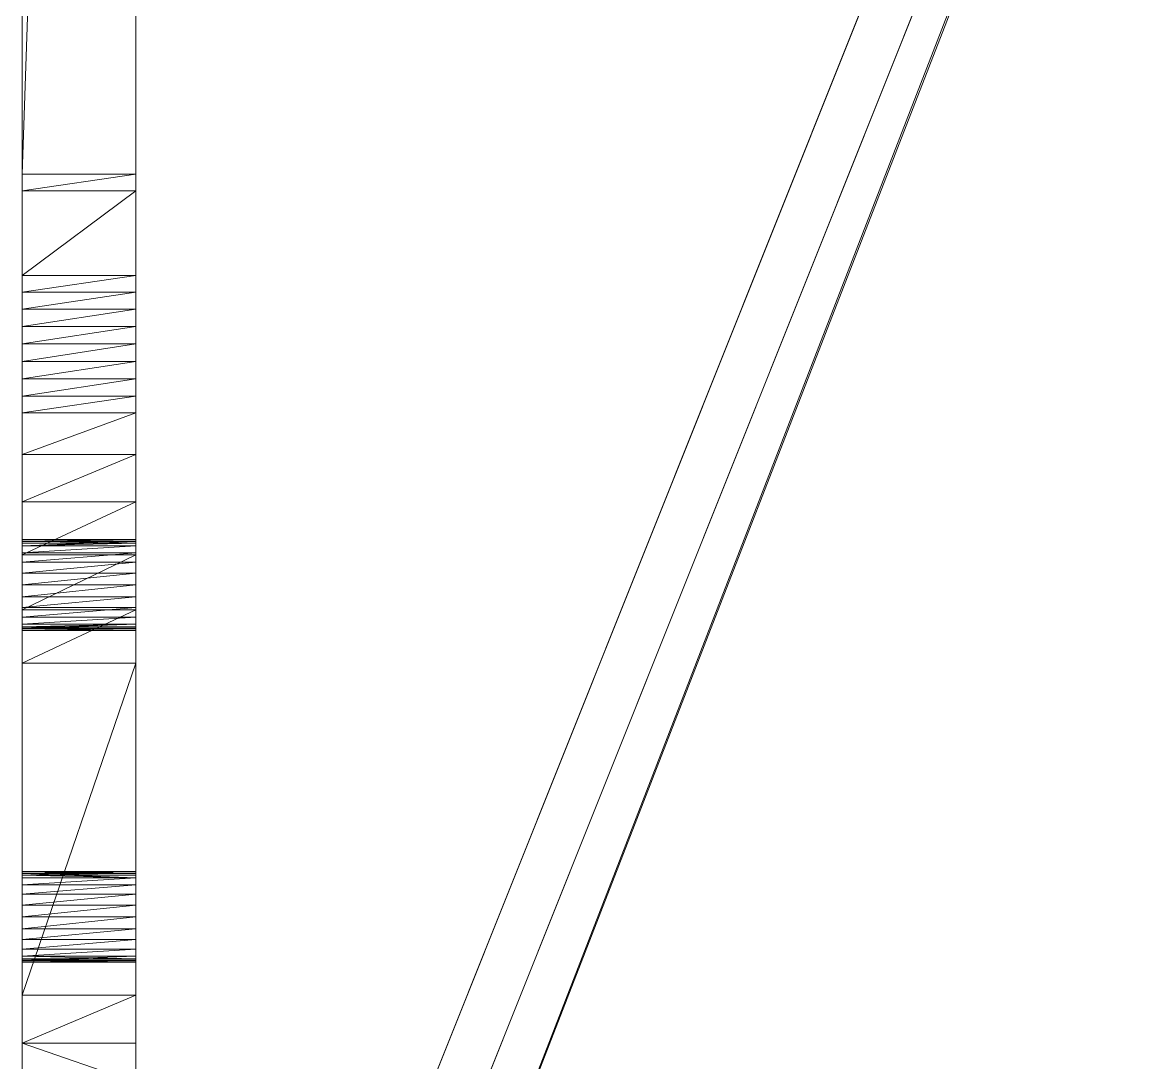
# Model space of a CAD drawing. Header units: millimetres. Extents: x -38752 to -34801, y 260924 to 263752.
# Drawn here: x -38225.48 to -38176.41, y 263429.88 to 263475.75 of the extents above; entities that cross this region are included whole.
import ezdxf

# ---------------------------------------------------------------- set-up
doc = ezdxf.new("R2010")
doc.units = ezdxf.units.MM
doc.layers.get('0').update_dxf_attribs({"lineweight": 9})
doc.layers.add('0.09', color=1, linetype='Continuous', lineweight=9)

msp = doc.modelspace()

# ---------------------------------------------------------------- linework, layer by layer
at = {"extrusion": (2.49184e-13, 1, -4.44089e-16)}
for p, q in [((-38125.627, 263633.738, 104.857), (-38225.484, 263383.758, 104.857)), ((-38225.484, 263383.758, 104.857), (-38225.484, 263633.738, 5)), ((-38225.484, 263616.578, 1.855), (-38225.484, 263469.059, 60.782)), ((-38220.484, 263469.059, 60.782), (-38220.484, 263616.578, 1.855)), ((-38220.484, 263614.357, 10.394), (-38220.484, 263390.398, 99.857)), ((-38220.484, 263390.398, 99.857), (-38135.109, 263604.124, 99.857)), ((-38225.484, 263469.059, 60.782), (-38220.484, 263469.059, 60.782)), ((-38225.484, 263468.328, 61.036), (-38225.484, 263469.059, 60.782)), ((-38225.484, 263464.592, 62.461), (-38225.484, 263468.328, 61.036)), ((-38225.484, 263468.328, 61.036), (-38220.484, 263468.328, 61.036)), ((-38220.484, 263464.592, 62.461), (-38220.484, 263468.328, 61.036)), ((-38225.484, 263464.592, 62.461), (-38220.484, 263464.592, 62.461)), ((-38225.484, 263463.861, 62.715), (-38220.484, 263463.861, 62.715)), ((-38225.484, 263463.109, 62.9), (-38220.484, 263463.109, 62.9)), ((-38225.484, 263462.344, 63.015), (-38220.484, 263462.344, 63.015)), ((-38225.484, 263461.572, 63.058), (-38220.484, 263461.572, 63.058)), ((-38225.484, 263460.798, 63.031), (-38220.484, 263460.798, 63.031)), ((-38225.484, 263460.031, 62.932), (-38220.484, 263460.031, 62.932)), ((-38225.484, 263459.276, 62.763), (-38220.484, 263459.276, 62.763)), ((-38225.484, 263458.539, 62.524), (-38220.484, 263458.539, 62.524)), ((-38225.484, 263456.692, 60.722), (-38225.484, 263458.539, 62.524)), ((-38220.484, 263458.539, 62.524), (-38220.484, 263456.692, 60.722)), ((-38225.484, 263456.692, 60.722), (-38220.484, 263456.692, 60.722)), ((-38225.484, 263454.608, 59.484), (-38220.484, 263454.608, 59.484)), ((-38225.484, 263452.946, 68.018), (-38220.484, 263452.946, 68.018)), ((-38225.484, 263452.878, 68.535), (-38220.484, 263452.878, 68.535)), ((-38225.484, 263452.878, 67.5), (-38220.484, 263452.878, 67.5)), ((-38225.484, 263452.856, 68.589), (-38220.484, 263452.856, 68.589)), ((-38225.484, 263452.788, 67.282), (-38220.484, 263452.788, 67.282)), ((-38225.484, 263452.678, 69.018), (-38220.484, 263452.678, 69.018)), ((-38225.484, 263452.678, 67.018), (-38220.484, 263452.678, 67.018)), ((-38225.484, 263452.36, 69.432), (-38220.484, 263452.36, 69.432)), ((-38225.484, 263452.36, 66.603), (-38220.484, 263452.36, 66.603)), ((-38225.484, 263452.275, 58.827), (-38220.484, 263452.275, 58.827)), ((-38225.484, 263451.946, 69.75), (-38220.484, 263451.946, 69.75)), ((-38225.484, 263451.946, 66.286), (-38220.484, 263451.946, 66.286)), ((-38225.484, 263451.464, 69.95), (-38220.484, 263451.464, 69.95)), ((-38225.484, 263451.464, 66.086), (-38220.484, 263451.464, 66.086)), ((-38225.484, 263450.946, 70.018), (-38220.484, 263450.946, 70.018)), ((-38225.484, 263450.946, 66.018), (-38220.484, 263450.946, 66.018)), ((-38225.484, 263450.429, 69.95), (-38220.484, 263450.429, 69.95)), ((-38225.484, 263450.429, 66.086), (-38220.484, 263450.429, 66.086)), ((-38225.484, 263449.946, 69.75), (-38220.484, 263449.946, 69.75)), ((-38225.484, 263449.946, 66.286), (-38220.484, 263449.946, 66.286)), ((-38225.484, 263449.851, 58.796), (-38220.484, 263449.851, 58.796)), ((-38225.484, 263449.532, 69.432), (-38220.484, 263449.532, 69.432)), ((-38225.484, 263449.532, 66.603), (-38220.484, 263449.532, 66.603)), ((-38225.484, 263449.214, 69.018), (-38220.484, 263449.214, 69.018)), ((-38225.484, 263449.214, 67.018), (-38220.484, 263449.214, 67.018)), ((-38225.484, 263449.105, 68.753), (-38220.484, 263449.105, 68.753)), ((-38225.484, 263449.037, 67.447), (-38220.484, 263449.037, 67.447)), ((-38225.484, 263449.014, 68.535), (-38220.484, 263449.014, 68.535)), ((-38225.484, 263449.014, 67.5), (-38220.484, 263449.014, 67.5)), ((-38225.484, 263448.946, 68.018), (-38220.484, 263448.946, 68.018)), ((-38225.484, 263447.501, 59.394), (-38225.484, 263432.865, 65.24)), ((-38225.484, 263447.501, 59.394), (-38220.484, 263447.501, 59.394)), ((-38220.484, 263447.501, 59.394), (-38220.484, 263432.865, 65.24)), ((-38225.484, 263438.31, 73.864), (-38220.484, 263438.31, 73.864)), ((-38225.484, 263438.242, 74.382), (-38220.484, 263438.242, 74.382)), ((-38225.484, 263438.242, 73.347), (-38220.484, 263438.242, 73.347)), ((-38225.484, 263438.22, 74.435), (-38220.484, 263438.22, 74.435)), ((-38225.484, 263438.152, 73.129), (-38220.484, 263438.152, 73.129)), ((-38225.484, 263438.042, 74.864), (-38220.484, 263438.042, 74.864)), ((-38225.484, 263438.042, 72.864), (-38220.484, 263438.042, 72.864)), ((-38225.484, 263437.724, 75.278), (-38220.484, 263437.724, 75.278)), ((-38225.484, 263437.724, 72.45), (-38220.484, 263437.724, 72.45)), ((-38225.484, 263437.31, 75.596), (-38220.484, 263437.31, 75.596)), ((-38225.484, 263437.31, 72.132), (-38220.484, 263437.31, 72.132)), ((-38225.484, 263436.828, 75.796), (-38220.484, 263436.828, 75.796)), ((-38225.484, 263436.828, 71.932), (-38220.484, 263436.828, 71.932)), ((-38225.484, 263436.31, 75.864), (-38220.484, 263436.31, 75.864)), ((-38225.484, 263436.31, 71.864), (-38220.484, 263436.31, 71.864)), ((-38225.484, 263435.792, 75.796), (-38220.484, 263435.792, 75.796)), ((-38225.484, 263435.792, 71.932), (-38220.484, 263435.792, 71.932)), ((-38225.484, 263435.31, 75.596), (-38220.484, 263435.31, 75.596)), ((-38225.484, 263435.31, 72.132), (-38220.484, 263435.31, 72.132)), ((-38225.484, 263434.896, 75.278), (-38220.484, 263434.896, 75.278)), ((-38225.484, 263434.896, 72.45), (-38220.484, 263434.896, 72.45)), ((-38225.484, 263434.578, 74.864), (-38220.484, 263434.578, 74.864)), ((-38225.484, 263434.578, 72.864), (-38220.484, 263434.578, 72.864)), ((-38225.484, 263434.469, 74.6), (-38220.484, 263434.469, 74.6)), ((-38225.484, 263434.4, 73.293), (-38220.484, 263434.4, 73.293)), ((-38225.484, 263434.378, 74.382), (-38220.484, 263434.378, 74.382)), ((-38225.484, 263434.378, 73.347), (-38220.484, 263434.378, 73.347)), ((-38225.484, 263434.31, 73.864), (-38220.484, 263434.31, 73.864)), ((-38225.484, 263432.865, 65.24), (-38220.484, 263432.865, 65.24)), ((-38225.484, 263430.751, 66.426), (-38220.484, 263430.751, 66.426))]:
    msp.add_line(p, q, dxfattribs=at)
for points in [[(-38220.484, 263469.059, 60.782), (-38220.484, 263468.328, 61.036)], [(-38225.484, 263464.592, 62.461), (-38225.484, 263463.861, 62.715), (-38225.484, 263463.109, 62.9), (-38225.484, 263462.344, 63.015), (-38225.484, 263461.572, 63.058), (-38225.484, 263460.798, 63.031), (-38225.484, 263460.031, 62.932), (-38225.484, 263459.276, 62.763), (-38225.484, 263458.539, 62.524)], [(-38220.484, 263464.592, 62.461), (-38220.484, 263463.861, 62.715), (-38220.484, 263463.109, 62.9), (-38220.484, 263462.344, 63.015), (-38220.484, 263461.572, 63.058), (-38220.484, 263460.798, 63.031), (-38220.484, 263460.031, 62.932), (-38220.484, 263459.276, 62.763), (-38220.484, 263458.539, 62.524)], [(-38225.484, 263456.692, 60.722), (-38225.484, 263454.608, 59.484), (-38225.484, 263452.275, 58.827), (-38225.484, 263449.851, 58.796), (-38225.484, 263447.501, 59.394)], [(-38220.484, 263456.692, 60.722), (-38220.484, 263454.608, 59.484), (-38220.484, 263452.275, 58.827), (-38220.484, 263449.851, 58.796), (-38220.484, 263447.501, 59.394)], [(-38225.484, 263449.214, 67.018), (-38225.484, 263449.037, 67.447), (-38225.484, 263449.014, 67.5), (-38225.484, 263448.946, 68.018), (-38225.484, 263449.014, 68.535), (-38225.484, 263449.105, 68.753), (-38225.484, 263449.214, 69.018), (-38225.484, 263449.532, 69.432), (-38225.484, 263449.946, 69.75), (-38225.484, 263450.429, 69.95), (-38225.484, 263450.946, 70.018), (-38225.484, 263451.464, 69.95), (-38225.484, 263451.946, 69.75), (-38225.484, 263452.36, 69.432), (-38225.484, 263452.678, 69.018), (-38225.484, 263452.856, 68.589), (-38225.484, 263452.878, 68.535), (-38225.484, 263452.946, 68.018), (-38225.484, 263452.878, 67.5), (-38225.484, 263452.788, 67.282), (-38225.484, 263452.678, 67.018), (-38225.484, 263452.36, 66.603), (-38225.484, 263451.946, 66.286), (-38225.484, 263451.464, 66.086), (-38225.484, 263450.946, 66.018), (-38225.484, 263450.429, 66.086), (-38225.484, 263449.946, 66.286), (-38225.484, 263449.532, 66.603), (-38225.484, 263449.214, 67.018)], [(-38220.484, 263451.946, 69.75), (-38220.484, 263452.36, 69.432), (-38220.484, 263452.678, 69.018), (-38220.484, 263452.856, 68.589), (-38220.484, 263452.878, 68.535), (-38220.484, 263452.946, 68.018), (-38220.484, 263452.878, 67.5), (-38220.484, 263452.788, 67.282), (-38220.484, 263452.678, 67.018), (-38220.484, 263452.36, 66.603), (-38220.484, 263451.946, 66.286), (-38220.484, 263451.464, 66.086), (-38220.484, 263450.946, 66.018), (-38220.484, 263450.429, 66.086), (-38220.484, 263449.946, 66.286), (-38220.484, 263449.532, 66.603), (-38220.484, 263449.214, 67.018), (-38220.484, 263449.037, 67.447), (-38220.484, 263449.014, 67.5), (-38220.484, 263448.946, 68.018), (-38220.484, 263449.014, 68.535), (-38220.484, 263449.105, 68.753), (-38220.484, 263449.214, 69.018), (-38220.484, 263449.532, 69.432), (-38220.484, 263449.946, 69.75), (-38220.484, 263450.429, 69.95), (-38220.484, 263450.946, 70.018), (-38220.484, 263451.464, 69.95), (-38220.484, 263451.946, 69.75)], [(-38225.484, 263434.896, 72.45), (-38225.484, 263434.578, 72.864), (-38225.484, 263434.4, 73.293), (-38225.484, 263434.378, 73.347), (-38225.484, 263434.31, 73.864), (-38225.484, 263434.378, 74.382), (-38225.484, 263434.469, 74.6), (-38225.484, 263434.578, 74.864), (-38225.484, 263434.896, 75.278), (-38225.484, 263435.31, 75.596), (-38225.484, 263435.792, 75.796), (-38225.484, 263436.31, 75.864), (-38225.484, 263436.828, 75.796), (-38225.484, 263437.31, 75.596), (-38225.484, 263437.724, 75.278), (-38225.484, 263438.042, 74.864), (-38225.484, 263438.22, 74.435), (-38225.484, 263438.242, 74.382), (-38225.484, 263438.31, 73.864), (-38225.484, 263438.242, 73.347), (-38225.484, 263438.152, 73.129), (-38225.484, 263438.042, 72.864), (-38225.484, 263437.724, 72.45), (-38225.484, 263437.31, 72.132), (-38225.484, 263436.828, 71.932), (-38225.484, 263436.31, 71.864), (-38225.484, 263435.792, 71.932), (-38225.484, 263435.31, 72.132), (-38225.484, 263434.896, 72.45)], [(-38220.484, 263435.792, 71.932), (-38220.484, 263435.31, 72.132), (-38220.484, 263434.896, 72.45), (-38220.484, 263434.578, 72.864), (-38220.484, 263434.4, 73.293), (-38220.484, 263434.378, 73.347), (-38220.484, 263434.31, 73.864), (-38220.484, 263434.378, 74.382), (-38220.484, 263434.469, 74.6), (-38220.484, 263434.578, 74.864), (-38220.484, 263434.896, 75.278), (-38220.484, 263435.31, 75.596), (-38220.484, 263435.792, 75.796), (-38220.484, 263436.31, 75.864), (-38220.484, 263436.828, 75.796), (-38220.484, 263437.31, 75.596), (-38220.484, 263437.724, 75.278), (-38220.484, 263438.042, 74.864), (-38220.484, 263438.22, 74.435), (-38220.484, 263438.242, 74.382), (-38220.484, 263438.31, 73.864), (-38220.484, 263438.242, 73.347), (-38220.484, 263438.152, 73.129), (-38220.484, 263438.042, 72.864), (-38220.484, 263437.724, 72.45), (-38220.484, 263437.31, 72.132), (-38220.484, 263436.828, 71.932), (-38220.484, 263436.31, 71.864), (-38220.484, 263435.792, 71.932)], [(-38225.484, 263432.865, 65.24), (-38225.484, 263430.751, 66.426)], [(-38220.484, 263432.865, 65.24), (-38220.484, 263430.751, 66.426)], [(-38225.484, 263430.751, 66.426), (-38225.484, 263429.015, 68.118)], [(-38220.484, 263430.751, 66.426), (-38220.484, 263429.015, 68.118)]]:
    msp.add_polyline3d(points)

# ---------------------------------------------------------------- meshes
at = {"layer": '0.09'}
mesh = msp.add_polyface(dxfattribs=at)
corners = [(-38225.484, 263427.102, 82.542), (-38225.484, 263435.792, 75.796), (-38225.484, 263436.31, 75.864), (-38225.484, 263427.102, 73.864), (-38225.484, 263435.31, 75.596), (-38225.484, 263434.896, 75.278), (-38225.484, 263434.578, 74.864), (-38225.484, 263434.469, 74.6), (-38225.484, 263434.378, 74.382), (-38225.484, 263434.31, 73.864), (-38225.484, 263434.378, 73.347), (-38225.484, 263427.119, 72.536), (-38225.484, 263434.4, 73.293), (-38225.484, 263434.578, 72.864), (-38225.484, 263434.896, 72.45), (-38225.484, 263427.776, 70.202), (-38225.484, 263435.31, 72.132), (-38225.484, 263435.792, 71.932), (-38225.484, 263436.31, 71.864), (-38225.484, 263429.015, 68.118), (-38225.484, 263450.946, 70.018), (-38225.484, 263450.429, 69.95), (-38225.484, 263449.946, 69.75), (-38225.484, 263449.532, 69.432), (-38225.484, 263449.214, 69.018), (-38225.484, 263449.105, 68.753), (-38225.484, 263449.014, 68.535), (-38225.484, 263448.946, 68.018), (-38225.484, 263430.751, 66.426), (-38225.484, 263449.014, 67.5), (-38225.484, 263449.037, 67.447), (-38225.484, 263449.214, 67.018), (-38225.484, 263449.532, 66.603), (-38225.484, 263449.946, 66.286), (-38225.484, 263432.865, 65.24), (-38225.484, 263450.429, 66.086), (-38225.484, 263450.946, 66.018), (-38225.484, 263460.798, 63.031), (-38225.484, 263461.572, 63.058), (-38225.484, 263460.031, 62.932), (-38225.484, 263459.276, 62.763), (-38225.484, 263447.501, 59.394), (-38225.484, 263458.539, 62.524), (-38225.484, 263456.692, 60.722), (-38225.484, 263454.608, 59.484), (-38225.484, 263452.275, 58.827), (-38225.484, 263449.851, 58.796), (-38225.484, 263383.758, 99.857), (-38225.484, 263633.738, 5), (-38225.484, 263383.758, 104.857), (-38225.484, 263436.828, 75.796), (-38225.484, 263437.31, 75.596), (-38225.484, 263437.724, 75.278), (-38225.484, 263438.042, 74.864), (-38225.484, 263451.464, 69.95), (-38225.484, 263438.22, 74.435), (-38225.484, 263438.242, 74.382), (-38225.484, 263438.31, 73.864), (-38225.484, 263438.242, 73.347), (-38225.484, 263438.152, 73.129), (-38225.484, 263438.042, 72.864), (-38225.484, 263437.724, 72.45), (-38225.484, 263437.31, 72.132), (-38225.484, 263436.828, 71.932), (-38225.484, 263451.946, 69.75), (-38225.484, 263452.36, 69.432), (-38225.484, 263452.678, 69.018), (-38225.484, 263452.856, 68.589), (-38225.484, 263452.878, 68.535), (-38225.484, 263452.946, 68.018), (-38225.484, 263452.878, 67.5), (-38225.484, 263452.788, 67.282), (-38225.484, 263452.678, 67.018), (-38225.484, 263463.861, 62.715), (-38225.484, 263452.36, 66.603), (-38225.484, 263451.946, 66.286), (-38225.484, 263451.464, 66.086), (-38225.484, 263463.109, 62.9), (-38225.484, 263462.344, 63.015), (-38225.484, 263464.592, 62.461), (-38225.484, 263468.328, 61.036), (-38225.484, 263469.059, 60.782), (-38225.484, 263616.578, 1.855), (-38225.484, 263633.738, 4), (-38225.484, 263658.738, 0), (-38225.484, 263658.738, 4), (-38225.484, 263621.305, 0.436), (-38225.484, 263626.221, 0)]
mesh.append_faces([[corners[k] for k in face] for face in [(45, 41, 46), (47, 48, 49), (83, 84, 85), (84, 86, 87)]], dxfattribs={"vtx0": -1})
mesh.append_faces([[corners[k] for k in face] for face in [(1, 3, 4), (4, 3, 5), (5, 3, 6), (6, 3, 7), (7, 3, 8), (8, 3, 9), (9, 3, 10), (10, 11, 12), (12, 11, 13), (13, 11, 14), (14, 15, 16), (16, 15, 17), (17, 15, 18), (19, 20, 15), (20, 19, 21), (21, 19, 22), (22, 19, 23), (23, 19, 24), (24, 19, 25), (25, 19, 26), (26, 19, 27), (27, 28, 29), (29, 28, 30), (30, 28, 31), (31, 28, 32), (32, 28, 33), (33, 34, 35), (35, 34, 36), (37, 34, 39), (39, 34, 40), (40, 41, 42), (42, 41, 43), (43, 41, 44), (44, 41, 45), (50, 0, 2), (54, 63, 20), (73, 36, 77), (77, 36, 78), (78, 34, 38), (48, 82, 83)]], dxfattribs={"vtx0": -1, "vtx1": -1})
mesh.append_faces([[corners[k] for k in face] for face in [(48, 0, 50), (48, 53, 54), (20, 18, 15), (48, 72, 73), (78, 36, 34), (84, 83, 82)]], dxfattribs={"vtx0": -1, "vtx1": -1, "vtx2": -1})
mesh.append_faces([[corners[k] for k in face] for face in [(0, 1, 2), (1, 0, 3), (10, 3, 11), (14, 11, 15), (27, 19, 28), (33, 28, 34), (34, 37, 38), (40, 34, 41), (48, 47, 0), (48, 50, 51), (48, 51, 52), (48, 52, 53), (54, 53, 55), (54, 55, 56), (54, 56, 57), (54, 57, 58), (54, 58, 59), (54, 59, 60), (54, 60, 61), (54, 61, 62), (54, 62, 63), (20, 63, 18), (48, 54, 64), (48, 64, 65), (48, 65, 66), (48, 66, 67), (48, 67, 68), (48, 68, 69), (48, 69, 70), (48, 70, 71), (48, 71, 72), (73, 72, 74), (73, 74, 75), (73, 75, 76), (73, 76, 36), (48, 73, 79), (48, 79, 80), (48, 80, 81), (48, 81, 82), (84, 82, 86)]], dxfattribs={"vtx0": -1, "vtx2": -1})
mesh = msp.add_polyface(dxfattribs=at)
corners = [(-38225.484, 263633.738, 5), (-38125.627, 263633.738, 104.857), (-38225.484, 263383.758, 104.857)]
mesh.append_faces([[corners[k] for k in face] for face in [(0, 1, 2)]])
mesh = msp.add_polyface(dxfattribs=at)
corners = [(-38125.627, 263633.738, 104.857), (-38125.627, 263383.758, 104.857), (-38225.484, 263383.758, 104.857)]
mesh.append_faces([[corners[k] for k in face] for face in [(0, 1, 2)]])
mesh = msp.add_polyface(dxfattribs=at)
corners = [(-38135.109, 263604.124, 99.857), (-38220.484, 263614.357, 10.394), (-38220.484, 263390.398, 99.857), (-38127.698, 263622.676, 99.857), (-38200.484, 263623.037, 26.927), (-38125.489, 263633.738, 97.647), (-38200.484, 263633.738, 22.652)]
mesh.append_faces([[corners[k] for k in face] for face in [(0, 1, 2), (4, 5, 6)]], dxfattribs={"vtx0": -1})
mesh.append_faces([[corners[k] for k in face] for face in [(1, 3, 4)]], dxfattribs={"vtx0": -1, "vtx1": -1})
mesh.append_faces([[corners[k] for k in face] for face in [(1, 0, 3), (4, 3, 5)]], dxfattribs={"vtx0": -1, "vtx2": -1})
mesh = msp.add_polyface(dxfattribs=at)
corners = [(-38127.698, 263622.676, 99.857), (-38220.484, 263383.758, 99.857), (-38127.698, 263383.758, 99.857), (-38135.109, 263604.124, 99.857), (-38220.484, 263390.398, 99.857)]
mesh.append_faces([[corners[k] for k in face] for face in [(0, 1, 2), (1, 3, 4)]], dxfattribs={"vtx0": -1})
mesh.append_faces([[corners[k] for k in face] for face in [(1, 0, 3)]], dxfattribs={"vtx0": -1, "vtx2": -1})
mesh = msp.add_polyface(dxfattribs=at)
corners = [(-38220.484, 263616.578, 1.855), (-38225.484, 263469.059, 60.782), (-38220.484, 263469.059, 60.782), (-38225.484, 263616.578, 1.855)]
mesh.append_faces([[corners[k] for k in face] for face in [(0, 1, 2), (1, 0, 3)]], dxfattribs={"vtx0": -1})
mesh = msp.add_polyface(dxfattribs=at)
corners = [(-38220.484, 263450.946, 70.018), (-38220.484, 263429.015, 68.118), (-38220.484, 263427.776, 70.202), (-38220.484, 263450.429, 69.95), (-38220.484, 263449.946, 69.75), (-38220.484, 263449.532, 69.432), (-38220.484, 263449.214, 69.018), (-38220.484, 263449.105, 68.753), (-38220.484, 263449.014, 68.535), (-38220.484, 263448.946, 68.018), (-38220.484, 263430.751, 66.426), (-38220.484, 263449.014, 67.5), (-38220.484, 263449.037, 67.447), (-38220.484, 263449.214, 67.018), (-38220.484, 263449.532, 66.603), (-38220.484, 263449.946, 66.286), (-38220.484, 263432.865, 65.24), (-38220.484, 263450.429, 66.086), (-38220.484, 263450.946, 66.018), (-38220.484, 263427.102, 82.542), (-38220.484, 263435.792, 75.796), (-38220.484, 263427.102, 73.864), (-38220.484, 263436.31, 75.864), (-38220.484, 263435.31, 75.596), (-38220.484, 263434.896, 75.278), (-38220.484, 263434.578, 74.864), (-38220.484, 263434.469, 74.6), (-38220.484, 263434.378, 74.382), (-38220.484, 263434.31, 73.864), (-38220.484, 263434.378, 73.347), (-38220.484, 263427.119, 72.536), (-38220.484, 263434.4, 73.293), (-38220.484, 263434.578, 72.864), (-38220.484, 263434.896, 72.45), (-38220.484, 263435.31, 72.132), (-38220.484, 263435.792, 71.932), (-38220.484, 263436.31, 71.864), (-38220.484, 263614.357, 10.394), (-38220.484, 263383.758, 99.857), (-38220.484, 263390.398, 99.857), (-38220.484, 263436.828, 75.796), (-38220.484, 263437.31, 75.596), (-38220.484, 263437.724, 75.278), (-38220.484, 263438.042, 74.864), (-38220.484, 263451.464, 69.95), (-38220.484, 263438.22, 74.435), (-38220.484, 263438.242, 74.382), (-38220.484, 263438.31, 73.864), (-38220.484, 263438.242, 73.347), (-38220.484, 263438.152, 73.129), (-38220.484, 263438.042, 72.864), (-38220.484, 263437.724, 72.45), (-38220.484, 263437.31, 72.132), (-38220.484, 263436.828, 71.932), (-38220.484, 263451.946, 69.75), (-38220.484, 263452.36, 69.432), (-38220.484, 263452.678, 69.018), (-38220.484, 263452.856, 68.589), (-38220.484, 263452.878, 68.535), (-38220.484, 263452.946, 68.018), (-38220.484, 263452.878, 67.5), (-38220.484, 263452.788, 67.282), (-38220.484, 263452.678, 67.018), (-38220.484, 263464.592, 62.461), (-38220.484, 263463.861, 62.715), (-38220.484, 263452.36, 66.603), (-38220.484, 263451.946, 66.286), (-38220.484, 263451.464, 66.086), (-38220.484, 263463.109, 62.9), (-38220.484, 263462.344, 63.015), (-38220.484, 263461.572, 63.058), (-38220.484, 263468.328, 61.036), (-38220.484, 263469.059, 60.782), (-38220.484, 263616.578, 1.855), (-38220.484, 263615.278, 6.855), (-38220.484, 263459.276, 62.763), (-38220.484, 263447.501, 59.394), (-38220.484, 263460.031, 62.932), (-38220.484, 263460.798, 63.031), (-38220.484, 263458.539, 62.524), (-38220.484, 263456.692, 60.722), (-38220.484, 263454.608, 59.484), (-38220.484, 263452.275, 58.827), (-38220.484, 263449.851, 58.796)]
mesh.append_faces([[corners[k] for k in face] for face in [(37, 38, 39), (73, 37, 74), (76, 82, 83)]], dxfattribs={"vtx0": -1})
mesh.append_faces([[corners[k] for k in face] for face in [(1, 9, 10), (10, 15, 16), (19, 20, 21), (20, 19, 22), (21, 29, 30), (30, 33, 2), (38, 37, 19), (40, 37, 41), (41, 37, 42), (42, 37, 43), (43, 44, 45), (45, 44, 46), (46, 44, 47), (47, 44, 48), (48, 44, 49), (49, 44, 50), (50, 44, 51), (51, 44, 52), (52, 44, 53), (53, 0, 36), (44, 37, 54), (54, 37, 55), (55, 37, 56), (56, 37, 57), (57, 37, 58), (58, 37, 59), (59, 37, 60), (60, 37, 61), (61, 37, 62), (62, 64, 65), (65, 64, 66), (66, 64, 67), (67, 64, 18), (63, 37, 71), (71, 37, 72), (72, 37, 73), (16, 75, 76), (75, 16, 77), (77, 16, 78), (78, 16, 70)]], dxfattribs={"vtx0": -1, "vtx1": -1})
mesh.append_faces([[corners[k] for k in face] for face in [(19, 37, 40), (43, 37, 44), (36, 0, 2), (62, 37, 63), (18, 69, 16)]], dxfattribs={"vtx0": -1, "vtx1": -1, "vtx2": -1})
mesh.append_faces([[corners[k] for k in face] for face in [(0, 1, 2), (1, 0, 3), (1, 3, 4), (1, 4, 5), (1, 5, 6), (1, 6, 7), (1, 7, 8), (1, 8, 9), (10, 9, 11), (10, 11, 12), (10, 12, 13), (10, 13, 14), (10, 14, 15), (16, 15, 17), (16, 17, 18), (21, 20, 23), (21, 23, 24), (21, 24, 25), (21, 25, 26), (21, 26, 27), (21, 27, 28), (21, 28, 29), (30, 29, 31), (30, 31, 32), (30, 32, 33), (2, 33, 34), (2, 34, 35), (2, 35, 36), (19, 40, 22), (53, 44, 0), (62, 63, 64), (18, 64, 68), (18, 68, 69), (16, 69, 70), (76, 75, 79), (76, 79, 80), (76, 80, 81), (76, 81, 82)]], dxfattribs={"vtx0": -1, "vtx2": -1})
mesh = msp.add_polyface(dxfattribs=at)
corners = [(-38220.484, 263469.059, 60.782), (-38225.484, 263468.328, 61.036), (-38220.484, 263468.328, 61.036), (-38225.484, 263469.059, 60.782)]
mesh.append_faces([[corners[k] for k in face] for face in [(0, 1, 2), (1, 0, 3)]], dxfattribs={"vtx0": -1})
mesh = msp.add_polyface(dxfattribs=at)
corners = [(-38220.484, 263468.328, 61.036), (-38225.484, 263464.592, 62.461), (-38220.484, 263464.592, 62.461), (-38225.484, 263468.328, 61.036)]
mesh.append_faces([[corners[k] for k in face] for face in [(0, 1, 2), (1, 0, 3)]], dxfattribs={"vtx0": -1})
mesh = msp.add_polyface(dxfattribs=at)
corners = [(-38220.484, 263464.592, 62.461), (-38225.484, 263463.861, 62.715), (-38220.484, 263463.861, 62.715), (-38225.484, 263464.592, 62.461)]
mesh.append_faces([[corners[k] for k in face] for face in [(0, 1, 2), (1, 0, 3)]], dxfattribs={"vtx0": -1})
mesh = msp.add_polyface(dxfattribs=at)
corners = [(-38220.484, 263463.861, 62.715), (-38225.484, 263463.109, 62.9), (-38220.484, 263463.109, 62.9), (-38225.484, 263463.861, 62.715)]
mesh.append_faces([[corners[k] for k in face] for face in [(0, 1, 2), (1, 0, 3)]], dxfattribs={"vtx0": -1})
mesh = msp.add_polyface(dxfattribs=at)
corners = [(-38220.484, 263463.109, 62.9), (-38225.484, 263462.344, 63.015), (-38220.484, 263462.344, 63.015), (-38225.484, 263463.109, 62.9)]
mesh.append_faces([[corners[k] for k in face] for face in [(0, 1, 2), (1, 0, 3)]], dxfattribs={"vtx0": -1})
mesh = msp.add_polyface(dxfattribs=at)
corners = [(-38220.484, 263462.344, 63.015), (-38225.484, 263461.572, 63.058), (-38220.484, 263461.572, 63.058), (-38225.484, 263462.344, 63.015)]
mesh.append_faces([[corners[k] for k in face] for face in [(0, 1, 2), (1, 0, 3)]], dxfattribs={"vtx0": -1})
mesh = msp.add_polyface(dxfattribs=at)
corners = [(-38220.484, 263461.572, 63.058), (-38225.484, 263460.798, 63.031), (-38220.484, 263460.798, 63.031), (-38225.484, 263461.572, 63.058)]
mesh.append_faces([[corners[k] for k in face] for face in [(0, 1, 2), (1, 0, 3)]], dxfattribs={"vtx0": -1})
mesh = msp.add_polyface(dxfattribs=at)
corners = [(-38220.484, 263460.798, 63.031), (-38225.484, 263460.031, 62.932), (-38220.484, 263460.031, 62.932), (-38225.484, 263460.798, 63.031)]
mesh.append_faces([[corners[k] for k in face] for face in [(0, 1, 2), (1, 0, 3)]], dxfattribs={"vtx0": -1})
mesh = msp.add_polyface(dxfattribs=at)
corners = [(-38220.484, 263460.031, 62.932), (-38225.484, 263459.276, 62.763), (-38220.484, 263459.276, 62.763), (-38225.484, 263460.031, 62.932)]
mesh.append_faces([[corners[k] for k in face] for face in [(0, 1, 2), (1, 0, 3)]], dxfattribs={"vtx0": -1})
mesh = msp.add_polyface(dxfattribs=at)
corners = [(-38220.484, 263459.276, 62.763), (-38225.484, 263458.539, 62.524), (-38220.484, 263458.539, 62.524), (-38225.484, 263459.276, 62.763)]
mesh.append_faces([[corners[k] for k in face] for face in [(0, 1, 2), (1, 0, 3)]], dxfattribs={"vtx0": -1})
mesh = msp.add_polyface(dxfattribs=at)
corners = [(-38220.484, 263458.539, 62.524), (-38225.484, 263456.692, 60.722), (-38220.484, 263456.692, 60.722), (-38225.484, 263458.539, 62.524)]
mesh.append_faces([[corners[k] for k in face] for face in [(0, 1, 2), (1, 0, 3)]], dxfattribs={"vtx0": -1})
mesh = msp.add_polyface(dxfattribs=at)
corners = [(-38220.484, 263456.692, 60.722), (-38225.484, 263454.608, 59.484), (-38220.484, 263454.608, 59.484), (-38225.484, 263456.692, 60.722)]
mesh.append_faces([[corners[k] for k in face] for face in [(0, 1, 2), (1, 0, 3)]], dxfattribs={"vtx0": -1})
mesh = msp.add_polyface(dxfattribs=at)
corners = [(-38220.484, 263454.608, 59.484), (-38225.484, 263452.275, 58.827), (-38220.484, 263452.275, 58.827), (-38225.484, 263454.608, 59.484)]
mesh.append_faces([[corners[k] for k in face] for face in [(0, 1, 2), (1, 0, 3)]], dxfattribs={"vtx0": -1})
mesh = msp.add_polyface(dxfattribs=at)
corners = [(-38225.484, 263452.946, 68.018), (-38220.484, 263452.878, 68.535), (-38220.484, 263452.946, 68.018), (-38225.484, 263452.878, 68.535)]
mesh.append_faces([[corners[k] for k in face] for face in [(0, 1, 2), (1, 0, 3)]], dxfattribs={"vtx0": -1})
mesh = msp.add_polyface(dxfattribs=at)
corners = [(-38220.484, 263452.878, 67.5), (-38225.484, 263452.946, 68.018), (-38220.484, 263452.946, 68.018), (-38225.484, 263452.878, 67.5)]
mesh.append_faces([[corners[k] for k in face] for face in [(0, 1, 2), (1, 0, 3)]], dxfattribs={"vtx0": -1})
mesh = msp.add_polyface(dxfattribs=at)
corners = [(-38220.484, 263452.788, 67.282), (-38225.484, 263452.878, 67.5), (-38220.484, 263452.878, 67.5), (-38225.484, 263452.788, 67.282)]
mesh.append_faces([[corners[k] for k in face] for face in [(0, 1, 2), (1, 0, 3)]], dxfattribs={"vtx0": -1})
mesh = msp.add_polyface(dxfattribs=at)
corners = [(-38220.484, 263452.878, 68.535), (-38225.484, 263452.856, 68.589), (-38220.484, 263452.856, 68.589), (-38225.484, 263452.878, 68.535)]
mesh.append_faces([[corners[k] for k in face] for face in [(0, 1, 2), (1, 0, 3)]], dxfattribs={"vtx0": -1})
mesh = msp.add_polyface(dxfattribs=at)
corners = [(-38220.484, 263452.856, 68.589), (-38225.484, 263452.678, 69.018), (-38220.484, 263452.678, 69.018), (-38225.484, 263452.856, 68.589)]
mesh.append_faces([[corners[k] for k in face] for face in [(0, 1, 2), (1, 0, 3)]], dxfattribs={"vtx0": -1})
mesh = msp.add_polyface(dxfattribs=at)
corners = [(-38225.484, 263452.678, 67.018), (-38220.484, 263452.788, 67.282), (-38220.484, 263452.678, 67.018), (-38225.484, 263452.788, 67.282)]
mesh.append_faces([[corners[k] for k in face] for face in [(0, 1, 2), (1, 0, 3)]], dxfattribs={"vtx0": -1})
mesh = msp.add_polyface(dxfattribs=at)
corners = [(-38220.484, 263452.678, 69.018), (-38225.484, 263452.36, 69.432), (-38220.484, 263452.36, 69.432), (-38225.484, 263452.678, 69.018)]
mesh.append_faces([[corners[k] for k in face] for face in [(0, 1, 2), (1, 0, 3)]], dxfattribs={"vtx0": -1})
mesh = msp.add_polyface(dxfattribs=at)
corners = [(-38225.484, 263452.36, 66.603), (-38220.484, 263452.678, 67.018), (-38220.484, 263452.36, 66.603), (-38225.484, 263452.678, 67.018)]
mesh.append_faces([[corners[k] for k in face] for face in [(0, 1, 2), (1, 0, 3)]], dxfattribs={"vtx0": -1})
mesh = msp.add_polyface(dxfattribs=at)
corners = [(-38220.484, 263452.36, 69.432), (-38225.484, 263451.946, 69.75), (-38220.484, 263451.946, 69.75), (-38225.484, 263452.36, 69.432)]
mesh.append_faces([[corners[k] for k in face] for face in [(0, 1, 2), (1, 0, 3)]], dxfattribs={"vtx0": -1})
mesh = msp.add_polyface(dxfattribs=at)
corners = [(-38225.484, 263451.946, 66.286), (-38220.484, 263452.36, 66.603), (-38220.484, 263451.946, 66.286), (-38225.484, 263452.36, 66.603)]
mesh.append_faces([[corners[k] for k in face] for face in [(0, 1, 2), (1, 0, 3)]], dxfattribs={"vtx0": -1})
mesh = msp.add_polyface(dxfattribs=at)
corners = [(-38220.484, 263452.275, 58.827), (-38225.484, 263449.851, 58.796), (-38220.484, 263449.851, 58.796), (-38225.484, 263452.275, 58.827)]
mesh.append_faces([[corners[k] for k in face] for face in [(0, 1, 2), (1, 0, 3)]], dxfattribs={"vtx0": -1})
mesh = msp.add_polyface(dxfattribs=at)
corners = [(-38220.484, 263451.946, 69.75), (-38225.484, 263451.464, 69.95), (-38220.484, 263451.464, 69.95), (-38225.484, 263451.946, 69.75)]
mesh.append_faces([[corners[k] for k in face] for face in [(0, 1, 2), (1, 0, 3)]], dxfattribs={"vtx0": -1})
mesh = msp.add_polyface(dxfattribs=at)
corners = [(-38225.484, 263451.464, 66.086), (-38220.484, 263451.946, 66.286), (-38220.484, 263451.464, 66.086), (-38225.484, 263451.946, 66.286)]
mesh.append_faces([[corners[k] for k in face] for face in [(0, 1, 2), (1, 0, 3)]], dxfattribs={"vtx0": -1})
mesh = msp.add_polyface(dxfattribs=at)
corners = [(-38220.484, 263451.464, 69.95), (-38225.484, 263450.946, 70.018), (-38220.484, 263450.946, 70.018), (-38225.484, 263451.464, 69.95)]
mesh.append_faces([[corners[k] for k in face] for face in [(0, 1, 2), (1, 0, 3)]], dxfattribs={"vtx0": -1})
mesh = msp.add_polyface(dxfattribs=at)
corners = [(-38225.484, 263450.946, 66.018), (-38220.484, 263451.464, 66.086), (-38220.484, 263450.946, 66.018), (-38225.484, 263451.464, 66.086)]
mesh.append_faces([[corners[k] for k in face] for face in [(0, 1, 2), (1, 0, 3)]], dxfattribs={"vtx0": -1})
mesh = msp.add_polyface(dxfattribs=at)
corners = [(-38220.484, 263450.946, 70.018), (-38225.484, 263450.429, 69.95), (-38220.484, 263450.429, 69.95), (-38225.484, 263450.946, 70.018)]
mesh.append_faces([[corners[k] for k in face] for face in [(0, 1, 2), (1, 0, 3)]], dxfattribs={"vtx0": -1})
mesh = msp.add_polyface(dxfattribs=at)
corners = [(-38225.484, 263450.429, 66.086), (-38220.484, 263450.946, 66.018), (-38220.484, 263450.429, 66.086), (-38225.484, 263450.946, 66.018)]
mesh.append_faces([[corners[k] for k in face] for face in [(0, 1, 2), (1, 0, 3)]], dxfattribs={"vtx0": -1})
mesh = msp.add_polyface(dxfattribs=at)
corners = [(-38220.484, 263450.429, 69.95), (-38225.484, 263449.946, 69.75), (-38220.484, 263449.946, 69.75), (-38225.484, 263450.429, 69.95)]
mesh.append_faces([[corners[k] for k in face] for face in [(0, 1, 2), (1, 0, 3)]], dxfattribs={"vtx0": -1})
mesh = msp.add_polyface(dxfattribs=at)
corners = [(-38225.484, 263449.946, 66.286), (-38220.484, 263450.429, 66.086), (-38220.484, 263449.946, 66.286), (-38225.484, 263450.429, 66.086)]
mesh.append_faces([[corners[k] for k in face] for face in [(0, 1, 2), (1, 0, 3)]], dxfattribs={"vtx0": -1})
mesh = msp.add_polyface(dxfattribs=at)
corners = [(-38220.484, 263449.946, 69.75), (-38225.484, 263449.532, 69.432), (-38220.484, 263449.532, 69.432), (-38225.484, 263449.946, 69.75)]
mesh.append_faces([[corners[k] for k in face] for face in [(0, 1, 2), (1, 0, 3)]], dxfattribs={"vtx0": -1})
mesh = msp.add_polyface(dxfattribs=at)
corners = [(-38225.484, 263449.532, 66.603), (-38220.484, 263449.946, 66.286), (-38220.484, 263449.532, 66.603), (-38225.484, 263449.946, 66.286)]
mesh.append_faces([[corners[k] for k in face] for face in [(0, 1, 2), (1, 0, 3)]], dxfattribs={"vtx0": -1})
mesh = msp.add_polyface(dxfattribs=at)
corners = [(-38220.484, 263449.851, 58.796), (-38225.484, 263447.501, 59.394), (-38220.484, 263447.501, 59.394), (-38225.484, 263449.851, 58.796)]
mesh.append_faces([[corners[k] for k in face] for face in [(0, 1, 2), (1, 0, 3)]], dxfattribs={"vtx0": -1})
mesh = msp.add_polyface(dxfattribs=at)
corners = [(-38220.484, 263449.532, 69.432), (-38225.484, 263449.214, 69.018), (-38220.484, 263449.214, 69.018), (-38225.484, 263449.532, 69.432)]
mesh.append_faces([[corners[k] for k in face] for face in [(0, 1, 2), (1, 0, 3)]], dxfattribs={"vtx0": -1})
mesh = msp.add_polyface(dxfattribs=at)
corners = [(-38225.484, 263449.214, 67.018), (-38220.484, 263449.532, 66.603), (-38220.484, 263449.214, 67.018), (-38225.484, 263449.532, 66.603)]
mesh.append_faces([[corners[k] for k in face] for face in [(0, 1, 2), (1, 0, 3)]], dxfattribs={"vtx0": -1})
mesh = msp.add_polyface(dxfattribs=at)
corners = [(-38220.484, 263449.214, 69.018), (-38225.484, 263449.105, 68.753), (-38220.484, 263449.105, 68.753), (-38225.484, 263449.214, 69.018)]
mesh.append_faces([[corners[k] for k in face] for face in [(0, 1, 2), (1, 0, 3)]], dxfattribs={"vtx0": -1})
mesh = msp.add_polyface(dxfattribs=at)
corners = [(-38225.484, 263449.037, 67.447), (-38220.484, 263449.214, 67.018), (-38220.484, 263449.037, 67.447), (-38225.484, 263449.214, 67.018)]
mesh.append_faces([[corners[k] for k in face] for face in [(0, 1, 2), (1, 0, 3)]], dxfattribs={"vtx0": -1})
mesh = msp.add_polyface(dxfattribs=at)
corners = [(-38225.484, 263449.105, 68.753), (-38220.484, 263449.014, 68.535), (-38220.484, 263449.105, 68.753), (-38225.484, 263449.014, 68.535)]
mesh.append_faces([[corners[k] for k in face] for face in [(0, 1, 2), (1, 0, 3)]], dxfattribs={"vtx0": -1})
mesh = msp.add_polyface(dxfattribs=at)
corners = [(-38225.484, 263449.014, 67.5), (-38220.484, 263449.037, 67.447), (-38220.484, 263449.014, 67.5), (-38225.484, 263449.037, 67.447)]
mesh.append_faces([[corners[k] for k in face] for face in [(0, 1, 2), (1, 0, 3)]], dxfattribs={"vtx0": -1})
mesh = msp.add_polyface(dxfattribs=at)
corners = [(-38220.484, 263449.014, 68.535), (-38225.484, 263448.946, 68.018), (-38220.484, 263448.946, 68.018), (-38225.484, 263449.014, 68.535)]
mesh.append_faces([[corners[k] for k in face] for face in [(0, 1, 2), (1, 0, 3)]], dxfattribs={"vtx0": -1})
mesh = msp.add_polyface(dxfattribs=at)
corners = [(-38225.484, 263448.946, 68.018), (-38220.484, 263449.014, 67.5), (-38220.484, 263448.946, 68.018), (-38225.484, 263449.014, 67.5)]
mesh.append_faces([[corners[k] for k in face] for face in [(0, 1, 2), (1, 0, 3)]], dxfattribs={"vtx0": -1})
mesh = msp.add_polyface(dxfattribs=at)
corners = [(-38220.484, 263447.501, 59.394), (-38225.484, 263432.865, 65.24), (-38220.484, 263432.865, 65.24), (-38225.484, 263447.501, 59.394)]
mesh.append_faces([[corners[k] for k in face] for face in [(0, 1, 2), (1, 0, 3)]], dxfattribs={"vtx0": -1})
mesh = msp.add_polyface(dxfattribs=at)
corners = [(-38225.484, 263438.242, 73.347), (-38220.484, 263438.31, 73.864), (-38220.484, 263438.242, 73.347), (-38225.484, 263438.31, 73.864)]
mesh.append_faces([[corners[k] for k in face] for face in [(0, 1, 2), (1, 0, 3)]], dxfattribs={"vtx0": -1})
mesh = msp.add_polyface(dxfattribs=at)
corners = [(-38225.484, 263438.31, 73.864), (-38220.484, 263438.242, 74.382), (-38220.484, 263438.31, 73.864), (-38225.484, 263438.242, 74.382)]
mesh.append_faces([[corners[k] for k in face] for face in [(0, 1, 2), (1, 0, 3)]], dxfattribs={"vtx0": -1})
mesh = msp.add_polyface(dxfattribs=at)
corners = [(-38225.484, 263438.152, 73.129), (-38220.484, 263438.242, 73.347), (-38220.484, 263438.152, 73.129), (-38225.484, 263438.242, 73.347)]
mesh.append_faces([[corners[k] for k in face] for face in [(0, 1, 2), (1, 0, 3)]], dxfattribs={"vtx0": -1})
mesh = msp.add_polyface(dxfattribs=at)
corners = [(-38225.484, 263438.242, 74.382), (-38220.484, 263438.22, 74.435), (-38220.484, 263438.242, 74.382), (-38225.484, 263438.22, 74.435)]
mesh.append_faces([[corners[k] for k in face] for face in [(0, 1, 2), (1, 0, 3)]], dxfattribs={"vtx0": -1})
mesh = msp.add_polyface(dxfattribs=at)
corners = [(-38225.484, 263438.22, 74.435), (-38220.484, 263438.042, 74.864), (-38220.484, 263438.22, 74.435), (-38225.484, 263438.042, 74.864)]
mesh.append_faces([[corners[k] for k in face] for face in [(0, 1, 2), (1, 0, 3)]], dxfattribs={"vtx0": -1})
mesh = msp.add_polyface(dxfattribs=at)
corners = [(-38220.484, 263438.042, 72.864), (-38225.484, 263438.152, 73.129), (-38220.484, 263438.152, 73.129), (-38225.484, 263438.042, 72.864)]
mesh.append_faces([[corners[k] for k in face] for face in [(0, 1, 2), (1, 0, 3)]], dxfattribs={"vtx0": -1})
mesh = msp.add_polyface(dxfattribs=at)
corners = [(-38225.484, 263437.724, 72.45), (-38220.484, 263438.042, 72.864), (-38220.484, 263437.724, 72.45), (-38225.484, 263438.042, 72.864)]
mesh.append_faces([[corners[k] for k in face] for face in [(0, 1, 2), (1, 0, 3)]], dxfattribs={"vtx0": -1})
mesh = msp.add_polyface(dxfattribs=at)
corners = [(-38220.484, 263438.042, 74.864), (-38225.484, 263437.724, 75.278), (-38220.484, 263437.724, 75.278), (-38225.484, 263438.042, 74.864)]
mesh.append_faces([[corners[k] for k in face] for face in [(0, 1, 2), (1, 0, 3)]], dxfattribs={"vtx0": -1})
mesh = msp.add_polyface(dxfattribs=at)
corners = [(-38225.484, 263437.31, 72.132), (-38220.484, 263437.724, 72.45), (-38220.484, 263437.31, 72.132), (-38225.484, 263437.724, 72.45)]
mesh.append_faces([[corners[k] for k in face] for face in [(0, 1, 2), (1, 0, 3)]], dxfattribs={"vtx0": -1})
mesh = msp.add_polyface(dxfattribs=at)
corners = [(-38220.484, 263437.724, 75.278), (-38225.484, 263437.31, 75.596), (-38220.484, 263437.31, 75.596), (-38225.484, 263437.724, 75.278)]
mesh.append_faces([[corners[k] for k in face] for face in [(0, 1, 2), (1, 0, 3)]], dxfattribs={"vtx0": -1})
mesh = msp.add_polyface(dxfattribs=at)
corners = [(-38225.484, 263436.828, 71.932), (-38220.484, 263437.31, 72.132), (-38220.484, 263436.828, 71.932), (-38225.484, 263437.31, 72.132)]
mesh.append_faces([[corners[k] for k in face] for face in [(0, 1, 2), (1, 0, 3)]], dxfattribs={"vtx0": -1})
mesh = msp.add_polyface(dxfattribs=at)
corners = [(-38220.484, 263437.31, 75.596), (-38225.484, 263436.828, 75.796), (-38220.484, 263436.828, 75.796), (-38225.484, 263437.31, 75.596)]
mesh.append_faces([[corners[k] for k in face] for face in [(0, 1, 2), (1, 0, 3)]], dxfattribs={"vtx0": -1})
mesh = msp.add_polyface(dxfattribs=at)
corners = [(-38225.484, 263436.31, 71.864), (-38220.484, 263436.828, 71.932), (-38220.484, 263436.31, 71.864), (-38225.484, 263436.828, 71.932)]
mesh.append_faces([[corners[k] for k in face] for face in [(0, 1, 2), (1, 0, 3)]], dxfattribs={"vtx0": -1})
mesh = msp.add_polyface(dxfattribs=at)
corners = [(-38220.484, 263436.828, 75.796), (-38225.484, 263436.31, 75.864), (-38220.484, 263436.31, 75.864), (-38225.484, 263436.828, 75.796)]
mesh.append_faces([[corners[k] for k in face] for face in [(0, 1, 2), (1, 0, 3)]], dxfattribs={"vtx0": -1})
mesh = msp.add_polyface(dxfattribs=at)
corners = [(-38225.484, 263435.792, 71.932), (-38220.484, 263436.31, 71.864), (-38220.484, 263435.792, 71.932), (-38225.484, 263436.31, 71.864)]
mesh.append_faces([[corners[k] for k in face] for face in [(0, 1, 2), (1, 0, 3)]], dxfattribs={"vtx0": -1})
mesh = msp.add_polyface(dxfattribs=at)
corners = [(-38220.484, 263436.31, 75.864), (-38225.484, 263435.792, 75.796), (-38220.484, 263435.792, 75.796), (-38225.484, 263436.31, 75.864)]
mesh.append_faces([[corners[k] for k in face] for face in [(0, 1, 2), (1, 0, 3)]], dxfattribs={"vtx0": -1})
mesh = msp.add_polyface(dxfattribs=at)
corners = [(-38225.484, 263435.31, 72.132), (-38220.484, 263435.792, 71.932), (-38220.484, 263435.31, 72.132), (-38225.484, 263435.792, 71.932)]
mesh.append_faces([[corners[k] for k in face] for face in [(0, 1, 2), (1, 0, 3)]], dxfattribs={"vtx0": -1})
mesh = msp.add_polyface(dxfattribs=at)
corners = [(-38220.484, 263435.792, 75.796), (-38225.484, 263435.31, 75.596), (-38220.484, 263435.31, 75.596), (-38225.484, 263435.792, 75.796)]
mesh.append_faces([[corners[k] for k in face] for face in [(0, 1, 2), (1, 0, 3)]], dxfattribs={"vtx0": -1})
mesh = msp.add_polyface(dxfattribs=at)
corners = [(-38225.484, 263434.896, 72.45), (-38220.484, 263435.31, 72.132), (-38220.484, 263434.896, 72.45), (-38225.484, 263435.31, 72.132)]
mesh.append_faces([[corners[k] for k in face] for face in [(0, 1, 2), (1, 0, 3)]], dxfattribs={"vtx0": -1})
mesh = msp.add_polyface(dxfattribs=at)
corners = [(-38220.484, 263435.31, 75.596), (-38225.484, 263434.896, 75.278), (-38220.484, 263434.896, 75.278), (-38225.484, 263435.31, 75.596)]
mesh.append_faces([[corners[k] for k in face] for face in [(0, 1, 2), (1, 0, 3)]], dxfattribs={"vtx0": -1})
mesh = msp.add_polyface(dxfattribs=at)
corners = [(-38225.484, 263434.578, 72.864), (-38220.484, 263434.896, 72.45), (-38220.484, 263434.578, 72.864), (-38225.484, 263434.896, 72.45)]
mesh.append_faces([[corners[k] for k in face] for face in [(0, 1, 2), (1, 0, 3)]], dxfattribs={"vtx0": -1})
mesh = msp.add_polyface(dxfattribs=at)
corners = [(-38220.484, 263434.896, 75.278), (-38225.484, 263434.578, 74.864), (-38220.484, 263434.578, 74.864), (-38225.484, 263434.896, 75.278)]
mesh.append_faces([[corners[k] for k in face] for face in [(0, 1, 2), (1, 0, 3)]], dxfattribs={"vtx0": -1})
mesh = msp.add_polyface(dxfattribs=at)
corners = [(-38225.484, 263434.4, 73.293), (-38220.484, 263434.578, 72.864), (-38220.484, 263434.4, 73.293), (-38225.484, 263434.578, 72.864)]
mesh.append_faces([[corners[k] for k in face] for face in [(0, 1, 2), (1, 0, 3)]], dxfattribs={"vtx0": -1})
mesh = msp.add_polyface(dxfattribs=at)
corners = [(-38225.484, 263434.578, 74.864), (-38220.484, 263434.469, 74.6), (-38220.484, 263434.578, 74.864), (-38225.484, 263434.469, 74.6)]
mesh.append_faces([[corners[k] for k in face] for face in [(0, 1, 2), (1, 0, 3)]], dxfattribs={"vtx0": -1})
mesh = msp.add_polyface(dxfattribs=at)
corners = [(-38225.484, 263434.469, 74.6), (-38220.484, 263434.378, 74.382), (-38220.484, 263434.469, 74.6), (-38225.484, 263434.378, 74.382)]
mesh.append_faces([[corners[k] for k in face] for face in [(0, 1, 2), (1, 0, 3)]], dxfattribs={"vtx0": -1})
mesh = msp.add_polyface(dxfattribs=at)
corners = [(-38220.484, 263434.378, 73.347), (-38225.484, 263434.4, 73.293), (-38220.484, 263434.4, 73.293), (-38225.484, 263434.378, 73.347)]
mesh.append_faces([[corners[k] for k in face] for face in [(0, 1, 2), (1, 0, 3)]], dxfattribs={"vtx0": -1})
mesh = msp.add_polyface(dxfattribs=at)
corners = [(-38225.484, 263434.378, 74.382), (-38220.484, 263434.31, 73.864), (-38220.484, 263434.378, 74.382), (-38225.484, 263434.31, 73.864)]
mesh.append_faces([[corners[k] for k in face] for face in [(0, 1, 2), (1, 0, 3)]], dxfattribs={"vtx0": -1})
mesh = msp.add_polyface(dxfattribs=at)
corners = [(-38225.484, 263434.31, 73.864), (-38220.484, 263434.378, 73.347), (-38220.484, 263434.31, 73.864), (-38225.484, 263434.378, 73.347)]
mesh.append_faces([[corners[k] for k in face] for face in [(0, 1, 2), (1, 0, 3)]], dxfattribs={"vtx0": -1})
mesh = msp.add_polyface(dxfattribs=at)
corners = [(-38220.484, 263432.865, 65.24), (-38225.484, 263430.751, 66.426), (-38220.484, 263430.751, 66.426), (-38225.484, 263432.865, 65.24)]
mesh.append_faces([[corners[k] for k in face] for face in [(0, 1, 2), (1, 0, 3)]], dxfattribs={"vtx0": -1})
mesh = msp.add_polyface(dxfattribs=at)
corners = [(-38220.484, 263429.015, 68.118), (-38225.484, 263430.751, 66.426), (-38225.484, 263429.015, 68.118), (-38220.484, 263430.751, 66.426)]
mesh.append_faces([[corners[k] for k in face] for face in [(0, 1, 2), (1, 0, 3)]], dxfattribs={"vtx0": -1})

doc.saveas('drawing.dxf')
